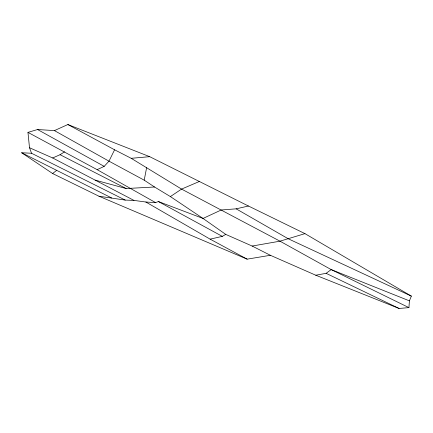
<?xml version="1.0" encoding="UTF-8"?>
<svg xmlns="http://www.w3.org/2000/svg" width="433" height="433" viewBox="0 0 433 433"><rect width="100%" height="100%" fill="white"/><g stroke="black" fill="none" stroke-linecap="round" stroke-linejoin="round"><path stroke-width="0.65" d="M408.931 307.619L409.418 300.859L411.35 296.112L304.956 233.636L248.45 206.021L149.71 156.681L67.873 124.536L54.434 130.598L37.563 129.532L27.966 132.379L29.504 147.74L31.539 153.255L125.218 200.078L133.965 200.403L145.867 202.022L155.615 202.628L158.332 201.518L203.034 218.449L225.745 234.388L252.147 246.047L270.365 255.286L315.798 275.231L399.08 308.464L408.931 307.619L331.202 269.591L279.989 241.176L181.562 189.097L131.194 158.31L114.583 149.796L67.873 124.536M248.45 206.021L236.158 208.841L221.247 209.983L203.034 218.449L170.38 196.577L154.554 187.002L144.205 180.171L146.652 167.511M114.583 149.796L108.992 161.168L104.185 166.369L97.138 169.66L27.966 132.379M31.539 153.255L21.65 152.757L52.626 173.536L56.663 170.348M315.798 275.231L326.114 273.326L331.202 269.591L409.418 300.859M170.38 196.577L181.562 189.097L199.353 181.487M29.504 147.74L52.669 157.969L60.068 154.705L64.566 151.831M145.867 202.022L210.135 239.151L222.308 236.369L225.745 234.388M304.956 233.636L279.989 241.176L252.147 246.047M52.626 173.536L99 196.241L247.14 259.156L270.365 255.286M131.194 158.31L149.71 156.681M154.554 187.002L126.149 188.534L95.146 180.117L52.669 157.969M99 196.241L125.218 200.078M411.35 296.112L288.329 238.821L236.158 208.841M326.114 273.326L399.08 308.464M21.65 152.757L111.692 197.995M60.068 154.705L126.149 188.534M95.146 180.117L133.965 200.403M144.205 180.171L108.992 161.168L54.434 130.598M210.135 239.151L247.14 259.156M158.332 201.518L222.308 236.369M37.563 129.532L104.185 166.369M97.138 169.66L155.615 202.628"/></g></svg>
